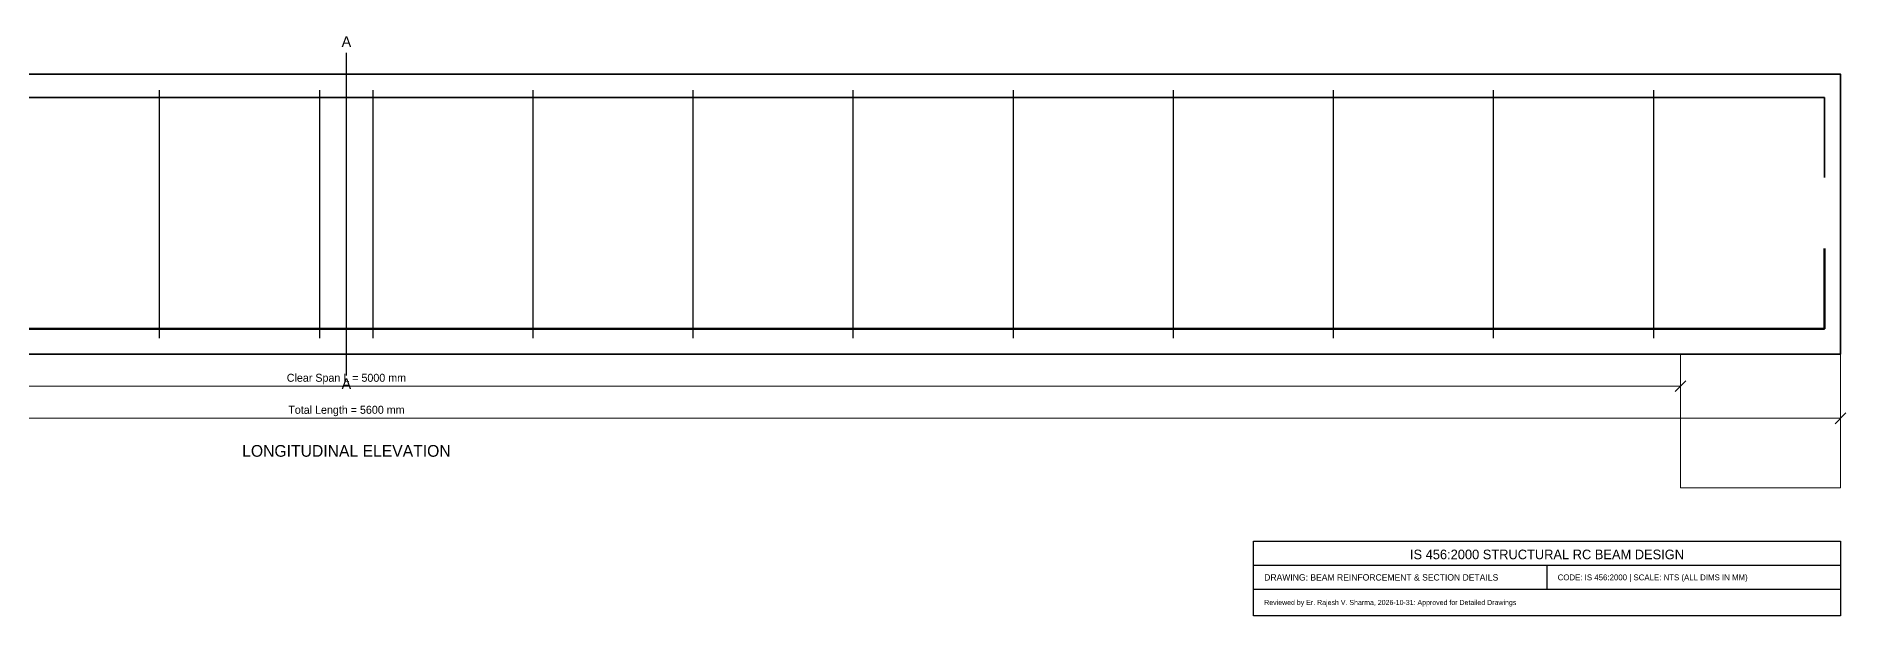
# Model space of a CAD drawing. Header units: millimetres. Extents: x -451 to 6410, y -645 to 596.
# Drawn here: x 3019 to 6410, y -490 to 596 of the extents above; entities that cross this region are included whole.
import ezdxf
from ezdxf.enums import TextEntityAlignment as Align

# ---------------------------------------------------------------- set-up
doc = ezdxf.new("R2010")
doc.units = ezdxf.units.MM
for name, color, linetype, lineweight in [('ANNOTATIONS', 6, 'Continuous', 25), ('DIMENSIONS', 2, 'Continuous', 18), ('HATCH', 8, 'Continuous', 13), ('OUTLINE', 7, 'Continuous', 35), ('REBAR_MAIN', 1, 'Continuous', 50), ('REBAR_TOP', 3, 'Continuous', 35), ('STIRRUPS', 4, 'Continuous', 25), ('TITLE_BLOCK', 5, 'Continuous', 25)]:
    doc.layers.add(name, color=color, linetype=linetype, lineweight=lineweight)

msp = doc.modelspace()

# ---------------------------------------------------------------- linework, layer by layer
at = {"layer": 'ANNOTATIONS'}
msp.add_line((3600, -40), (3600, 565), dxfattribs=at)
at = {"layer": 'DIMENSIONS'}
for p, q in [((6100, 0), (6100, -70)), ((6400, 0), (6400, -130)), ((1100, -60), (6100, -60)), ((6090, -70), (6110, -50)), ((800, -120), (6400, -120)), ((6390, -130), (6410, -110))]:
    msp.add_line(p, q, dxfattribs=at)
at = {"layer": 'HATCH'}
msp.add_lwpolyline([(6100, -250), (6400, -250), (6400, 0), (6100, 0), (6100, -250)], close=True, dxfattribs=at)
at = {"layer": 'OUTLINE'}
msp.add_lwpolyline([(800, 0), (6400, 0), (6400, 525), (800, 525), (800, 0)], close=True, dxfattribs=at)
at = {"layer": 'REBAR_MAIN'}
msp.add_lwpolyline([(830, 198), (830, 48), (6370, 48), (6370, 198)], dxfattribs=at)
at = {"layer": 'REBAR_TOP'}
msp.add_lwpolyline([(830, 331), (830, 481), (6370, 481), (6370, 331)], dxfattribs=at)
at = {"layer": 'STIRRUPS'}
for p, q in [((3250, 30), (3250, 495)), ((3550, 30), (3550, 495)), ((3650, 30), (3650, 495)), ((3950, 30), (3950, 495)), ((4250, 30), (4250, 495)), ((4550, 30), (4550, 495)), ((4850, 30), (4850, 495)), ((5150, 30), (5150, 495)), ((5450, 30), (5450, 495)), ((5750, 30), (5750, 495)), ((6050, 30), (6050, 495))]:
    msp.add_line(p, q, dxfattribs=at)
at = {"layer": 'TITLE_BLOCK'}
for p, q in [((5300, -395), (6400, -395)), ((5850, -395), (5850, -440)), ((5300, -440), (6400, -440))]:
    msp.add_line(p, q, dxfattribs=at)
msp.add_lwpolyline([(5300, -350), (6400, -350), (6400, -490), (5300, -490), (5300, -350)], close=True, dxfattribs=at)

# ---------------------------------------------------------------- texts
at = {"layer": 'ANNOTATIONS'}
msp.add_text('A', height=20, dxfattribs=at).set_placement((3600, 570), align=Align.BOTTOM_CENTER)
for s, height, p in [('A', 20, (3600, -45)), ('LONGITUDINAL ELEVATION', 22, (3600, -170))]:
    msp.add_text(s, height=height, dxfattribs=at).set_placement(p, align=Align.TOP_CENTER)
at = {"layer": 'DIMENSIONS'}
for s, p in [('Clear Span L = 5000 mm', (3600, -56)), ('Total Length = 5600 mm', (3600, -116))]:
    msp.add_text(s, height=15, dxfattribs=at).set_placement(p, align=Align.BOTTOM_CENTER)
at = {"layer": 'TITLE_BLOCK'}
msp.add_text('IS 456:2000 STRUCTURAL RC BEAM DESIGN', height=18, dxfattribs=at).set_placement((5850, -375), align=Align.MIDDLE_CENTER)
for s, height, p in [('DRAWING: BEAM REINFORCEMENT & SECTION DETAILS', 12, (5320, -418)), ('CODE: IS 456:2000 | SCALE: NTS (ALL DIMS IN MM)', 11, (5870, -418)), ('Reviewed by Er. Rajesh V. Sharma, 2026-10-31: Approved for Detailed Drawings', 9.5, (5320, -465))]:
    msp.add_text(s, height=height, dxfattribs=at).set_placement(p, align=Align.MIDDLE_LEFT)

doc.saveas('drawing.dxf')
